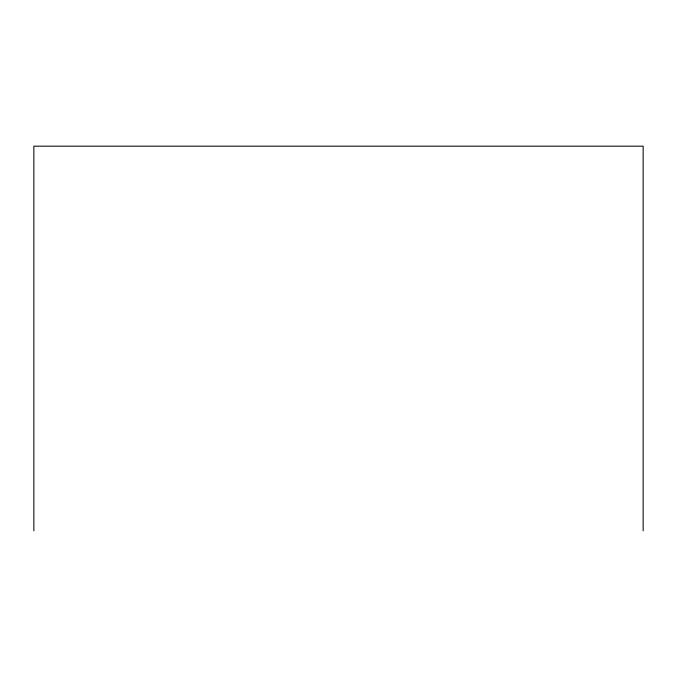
<?xml version="1.0" encoding="UTF-8"?>
<svg xmlns="http://www.w3.org/2000/svg" width="677" height="677" viewBox="0 0 677 677"><rect width="100%" height="100%" fill="white"/><g stroke="black" fill="none" stroke-linecap="round" stroke-linejoin="round"><path stroke-width="1.02" d="M643.15 530.827L643.15 146.173L33.85 146.173L33.85 530.827"/></g></svg>
